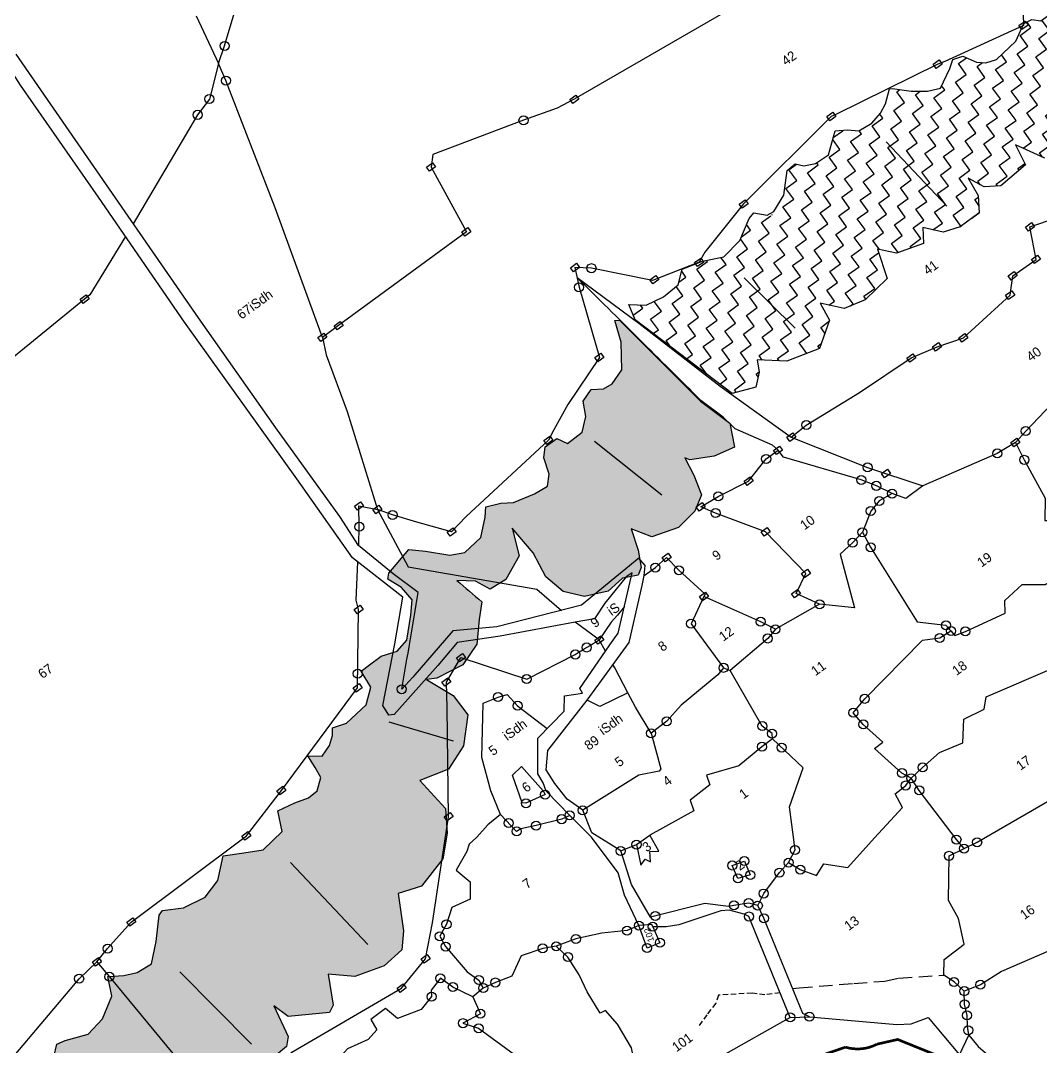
# Model space of a CAD drawing. Header units: metres. Extents: x 346546 to 351487, y 1758892 to 1763629.
# Drawn here: x 349231 to 350198, y 1760826 to 1761798 of the extents above; entities that cross this region are included whole.
import ezdxf

# ---------------------------------------------------------------- set-up
doc = ezdxf.new("R2010")
doc.units = ezdxf.units.M
doc.header["$MEASUREMENT"] = 0
doc.linetypes.add('DASHDOT', pattern=[1, 0.5, -0.25, 0, -0.25])
doc.linetypes.add('DASHED', pattern=[0.75, 0.5, -0.25])
for name, color, linetype in [('LINE_FOOTPATH', 1, 'DASHED'), ('OFF', 1, 'Continuous'), ('POLY_HATCH', 12, 'Continuous'), ('POLY_PARCEL', 6, 'Continuous'), ('POLY_ROAD', 30, 'Continuous'), ('POLY_WATER', 4, 'Continuous'), ('SYM_ARROW', 1, 'Continuous'), ('SYM_STONE', 1, 'Continuous'), ('TEXT_MAPIN', 7, 'Continuous'), ('TEXT_PARCEL', 7, 'Continuous'), ('V_BOUND_STREAM_LINE', 7, 'DASHDOT')]:
    doc.layers.add(name, color=color, linetype=linetype)
doc.styles.get("Standard").update_dxf_attribs({"font": 'simplex.shx'})
doc.styles.add('TEXT_MAP', font='')
doc.styles.get('TEXT_MAP').set_extended_font_data('Kruti Dev 050')
doc.dimstyles.get("Standard").update_dxf_attribs({"dimtxt": 0.18, "dimasz": 0.18, "dimexe": 0.18, "dimexo": 0.0625, "dimgap": 0.09, "dimtad": 0, "dimtih": 1, "dimtoh": 1, "dimdec": 4, "dimzin": 0, "dimdsep": 46, "dimtxsty": 'Standard', "dimcen": 0.09, "dimadec": 0, "dimazin": 0, "dimtfac": 1, "dimtdec": 4, "dimtofl": 0, "dimtmove": 0, "dimatfit": 3, "dimfxl": 0, "dimtolj": 1, "dimtzin": 0, "dimarcsym": 0})
pattern_1 = [(0, (-1170191.4383, 2306604.5573), (2.5, 2.5), [2.5, -2.5]), (90, (-1170188.9383, 2306604.5573), (-2.5, 2.5), [2.5, -2.5])]

# ---------------------------------------------------------------- blocks, each defined once
blk = doc.blocks.new('STONE')
blk.add_circle((0, 0), 0.851)
blk = doc.blocks.new('STONESQUARE')
blk.add_lwpolyline([(-0.7, 0.48), (0.7, 0.48), (0.7, -0.48), (-0.7, -0.48)], close=True)
blk = doc.blocks.new('EWF')
at = {"layer": 'POLY_HATCH'}
h = blk.add_hatch(dxfattribs=at)
h.set_pattern_fill('ZIGZAG', color=256, scale=20, style=0)
h.set_pattern_definition(pattern_1)
h.paths.add_polyline_path([(-1169478.41, 2306938.15), (-1169479.64, 2306939.34), (-1169481.29, 2306939.64), (-1169484.44, 2306937.84), (-1169489.39, 2306937.16), (-1169491.42, 2306937.84), (-1169492.77, 2306938.96), (-1169494.19, 2306941.36), (-1169496.07, 2306941.96), (-1169497.49, 2306940.91), (-1169501.09, 2306938.96), (-1169503.42, 2306939.94), (-1169505.89, 2306941.73), (-1169508.44, 2306944.21), (-1169508.92, 2306944.49), (-1169511.17, 2306942.62), (-1169512.97, 2306941.72), (-1169515.37, 2306941.2), (-1169518.22, 2306941.42), (-1169519.87, 2306942.84), (-1169521.82, 2306944.04), (-1169525.5, 2306941.12), (-1169528.42, 2306941.27), (-1169530.45, 2306942.17), (-1169531.57, 2306943.44), (-1169533.52, 2306943.29), (-1169536.75, 2306939.92), (-1169540.89, 2306938.14), (-1169543.23, 2306940.5), (-1169544.58, 2306940.2), (-1169548.41, 2306937.88), (-1169552.61, 2306937.13), (-1169556.36, 2306938.78), (-1169560.33, 2306939.83), (-1169562.65, 2306937.88), (-1169566.25, 2306937.66), (-1169569.78, 2306938.33), (-1169572.33, 2306940.35), (-1169573.08, 2306937.28), (-1169566.4, 2306915.41), (-1169562.13, 2306913.76), (-1169559.95, 2306915.71), (-1169558.9, 2306917.8), (-1169554.53, 2306914.28), (-1169548.15, 2306912.63), (-1169543.5, 2306915.85), (-1169543.05, 2306919.45), (-1169539.98, 2306916), (-1169535.86, 2306915.03), (-1169530.16, 2306915.85), (-1169528.4, 2306921.38), (-1169525.93, 2306918.68), (-1169520.75, 2306917.18), (-1169519.1, 2306919.66), (-1169516.55, 2306916.73), (-1169513.33, 2306915.69), (-1169508.91, 2306915.69), (-1169507.15, 2306918.46), (-1169506.78, 2306922.2), (-1169505.28, 2306919.13), (-1169502.65, 2306917.41), (-1169496.58, 2306917.93), (-1169495.9, 2306922.05), (-1169492.9, 2306916.81), (-1169487.2, 2306914.41), (-1169481.92, 2306915.4), (-1169480.95, 2306920.95), (-1169479.82, 2306917.65), (-1169477.2, 2306915.7), (-1169470.07, 2306913.38), (-1169463.92, 2306915.85), (-1169463.32, 2306918.17), (-1169463.47, 2306922.37), (-1169462.69, 2306928.45), (-1169460.82, 2306926.95), (-1169455.05, 2306926.2), (-1169453.7, 2306928.52), (-1169453.77, 2306933.54), (-1169452.27, 2306931.29), (-1169450.4, 2306930.55), (-1169448.67, 2306932.72), (-1169447.77, 2306930.85), (-1169446.12, 2306928.37), (-1169444.1, 2306928), (-1169441.85, 2306930.62), (-1169441.62, 2306929.05), (-1169438.7, 2306926.05), (-1169435.38, 2306926.69), (-1169436.65, 2306924.67), (-1169436.58, 2306920.77), (-1169435.75, 2306920.1), (-1169433.2, 2306918.23), (-1169434.55, 2306917.4), (-1169435.9, 2306913.66), (-1169436.65, 2306907.78), (-1169434.93, 2306904.64), (-1169431.4, 2306900.59), (-1169428.78, 2306900.74), (-1169423.64, 2306902.68), (-1169424.05, 2306896.7), (-1169421.65, 2306893.32), (-1169416.76, 2306891.42), (-1169410.69, 2306895.69), (-1169409.64, 2306889.77), (-1169407.84, 2306887.6), (-1169406.19, 2306884.98), (-1169401.29, 2306884.95), (-1169395.44, 2306887.64), (-1169393.79, 2306887.42), (-1169391.16, 2306883.45), (-1169388.16, 2306880.75), (-1169380.51, 2306878.96), (-1169379.24, 2306879.18), (-1169375.49, 2306880.83), (-1169372.48, 2306883.49), (-1169369.85, 2306886.79), (-1169367.83, 2306891.88), (-1169368.73, 2306898.18), (-1169367, 2306897.65), (-1169366.25, 2306900.53), (-1169373.07, 2306919.26), (-1169376.3, 2306917.8), (-1169380.35, 2306916.67), (-1169383.38, 2306916.88), (-1169384.73, 2306915), (-1169386.16, 2306910.66), (-1169388.78, 2306909.68), (-1169390.43, 2306910.51), (-1169391.56, 2306911.78), (-1169393.43, 2306912.08), (-1169398.08, 2306909.76), (-1169402.28, 2306910.58), (-1169403.86, 2306913.05), (-1169405.3, 2306913.75), (-1169408.53, 2306912.55), (-1169411.45, 2306913.75), (-1169413.25, 2306916.44), (-1169413.93, 2306918.99), (-1169416.4, 2306918.39), (-1169419.18, 2306919.21), (-1169420.83, 2306920.64, -0.007657), (-1169421.82, 2306927.64), (-1169424.89, 2306928.02), (-1169425.42, 2306928.02), (-1169427.07, 2306929.67), (-1169428.12, 2306935.81), (-1169432.39, 2306936.5), (-1169433.36, 2306937.91), (-1169434.94, 2306938.43), (-1169435.54, 2306940.3), (-1169437.07, 2306941.46), (-1169439.54, 2306941.01), (-1169442.76, 2306941.16), (-1169444.41, 2306942.13), (-1169445.61, 2306943.41), (-1169446.81, 2306945.5), (-1169448.84, 2306945.8), (-1169450.19, 2306944.53), (-1169452.06, 2306944.45), (-1169453.86, 2306944.98), (-1169456.11, 2306945.73), (-1169456.97, 2306945.86), (-1169459.21, 2306943.09), (-1169461.76, 2306941.22), (-1169464.54, 2306941.3), (-1169466.56, 2306942.49), (-1169468.74, 2306944.14), (-1169470.54, 2306944.07), (-1169473.09, 2306939.95), (-1169475.94, 2306938.15)])
h = blk.add_hatch(dxfattribs=at)
h.set_pattern_fill('ZIGZAG', color=256, scale=20, style=0)
h.set_pattern_definition(pattern_1)
h.paths.add_polyline_path([(-1169655.75, 2306883.79), (-1169656.54, 2306890.9), (-1169650.91, 2306889.45), (-1169646.09, 2306891.35), (-1169642.01, 2306895.62), (-1169642.1, 2306900.16), (-1169644.46, 2306905.51), (-1169642.73, 2306904.6), (-1169637.28, 2306903.79), (-1169632.89, 2306905.35), (-1169629.8, 2306908.89), (-1169627.44, 2306911.25), (-1169628.25, 2306914.52), (-1169628.89, 2306917.24), (-1169626.16, 2306915.07), (-1169624.8, 2306912.25), (-1169621.35, 2306911.98), (-1169616.71, 2306914.16), (-1169614.72, 2306919.15), (-1169614.26, 2306913.07), (-1169614.96, 2306908.05), (-1169613.96, 2306903.87), (-1169611.24, 2306900.79), (-1169607.06, 2306898.97), (-1169603.42, 2306899.34), (-1169600.7, 2306898.07), (-1169599.42, 2306898.97), (-1169597.97, 2306901.88), (-1169596.68, 2306905.89), (-1169594.4, 2306902.44), (-1169589.32, 2306900.9), (-1169585.04, 2306901.63), (-1169582.23, 2306903.35), (-1169581.23, 2306907.16), (-1169580.68, 2306910.8), (-1169580.14, 2306909.98), (-1169576.05, 2306907.89), (-1169571.96, 2306906.98), (-1169570.05, 2306911.16), (-1169572.06, 2306917.74), (-1169575.51, 2306938.98), (-1169576.24, 2306939.43), (-1169577.69, 2306935.44), (-1169580.6, 2306931.18), (-1169583.6, 2306930.09), (-1169585.51, 2306930.27), (-1169587.42, 2306931.54), (-1169589.96, 2306930.63), (-1169591.23, 2306928), (-1169593.5, 2306926), (-1169596.96, 2306925.91), (-1169598.05, 2306927.82), (-1169600.73, 2306927.89), (-1169602.18, 2306926.35), (-1169603.18, 2306923.26), (-1169604.73, 2306921.63), (-1169607.54, 2306921.9), (-1169611.72, 2306922.9), (-1169613.72, 2306924.17), (-1169616.36, 2306925.26), (-1169617.63, 2306923.81), (-1169620.54, 2306921.17), (-1169624.62, 2306920.63), (-1169627.17, 2306921.9), (-1169630.44, 2306925.17), (-1169632.8, 2306927.25), (-1169638.46, 2306925.87), (-1169639.28, 2306925.05), (-1169638.1, 2306922.24), (-1169637.83, 2306919.25), (-1169639.74, 2306917.07), (-1169643.1, 2306913.71), (-1169645.76, 2306913.05), (-1169648.76, 2306914.05), (-1169651.48, 2306914.05), (-1169653.48, 2306913.96), (-1169653.75, 2306910.51), (-1169656.39, 2306908.33), (-1169661.39, 2306907.7), (-1169664.02, 2306908.51), (-1169664.93, 2306907.33), (-1169666.48, 2306906.15), (-1169668.75, 2306905.34), (-1169670.87, 2306906.95), (-1169671.05, 2306904.41), (-1169671.32, 2306902.23), (-1169673.32, 2306900.6), (-1169675.41, 2306900.51), (-1169678.05, 2306901.23), (-1169681.5, 2306901.87), (-1169683.14, 2306898.24), (-1169688.04, 2306897.6), (-1169691.31, 2306899.24), (-1169694.77, 2306901.05), (-1169698.31, 2306897.88), (-1169702.08, 2306896.78), (-1169706.53, 2306897.5), (-1169710.07, 2306899.41), (-1169711.07, 2306899.05), (-1169714.44, 2306895.41), (-1169717.62, 2306892.51), (-1169720.7, 2306892.78), (-1169723.07, 2306893.78), (-1169725.64, 2306895.4), (-1169727.19, 2306891.95), (-1169731.1, 2306889.5), (-1169735, 2306888.78), (-1169739.18, 2306890.32), (-1169740.82, 2306890.68), (-1169744.54, 2306887.51), (-1169748.72, 2306886.69), (-1169752.99, 2306887.51), (-1169755.76, 2306888.39), (-1169757.21, 2306886.57), (-1169760.3, 2306883.76), (-1169764.48, 2306882.22), (-1169767.03, 2306882.67), (-1169771.39, 2306884.94), (-1169773.84, 2306886.03), (-1169776.11, 2306883.67), (-1169778.29, 2306880.58), (-1169781.2, 2306879.95), (-1169782.56, 2306880.22), (-1169784.11, 2306880.95), (-1169788.59, 2306881.01), (-1169789.04, 2306878.56), (-1169790.86, 2306875.29), (-1169795.04, 2306873.48), (-1169799.49, 2306873.38), (-1169802.13, 2306873.11), (-1169803.04, 2306870.48), (-1169800.77, 2306865.73), (-1169802.32, 2306862.64), (-1169805.77, 2306860.1), (-1169809.49, 2306858.47), (-1169808.77, 2306856.01), (-1169809.58, 2306852.11), (-1169811.69, 2306849.91), (-1169816.33, 2306849), (-1169819.42, 2306848.09), (-1169820.14, 2306846.46), (-1169820.69, 2306842.46), (-1169823.23, 2306841.19), (-1169826.6, 2306841.28), (-1169829.78, 2306842.65), (-1169831.53, 2306842.8), (-1169832.99, 2306839.17), (-1169835.62, 2306837.08), (-1169840.07, 2306837.63), (-1169843.98, 2306839.81), (-1169847.61, 2306840.17), (-1169848.61, 2306837.17), (-1169848.8, 2306832.18), (-1169850.98, 2306829.64), (-1169856.82, 2306828.53), (-1169861.36, 2306828.71), (-1169862.72, 2306827.98), (-1169863, 2306823.81), (-1169865.18, 2306821.18), (-1169868.27, 2306820.81), (-1169871.63, 2306822.72), (-1169873.9, 2306824.35), (-1169875.66, 2306824.52), (-1169877.75, 2306822.07), (-1169881.39, 2306820.52), (-1169885.84, 2306819.71), (-1169888.84, 2306821.16), (-1169891.2, 2306823.7), (-1169892.47, 2306823.52), (-1169895.47, 2306819.71), (-1169900.47, 2306816.71), (-1169905.29, 2306817.62), (-1169909.32, 2306818.41), (-1169910.5, 2306815.78), (-1169915.22, 2306810.79), (-1169918.95, 2306809.79), (-1169920.95, 2306809.97), (-1169923.16, 2306811.41), (-1169923.44, 2306810.23), (-1169923.98, 2306807.23), (-1169925.43, 2306805.05), (-1169927.43, 2306801.64), (-1169929.7, 2306801.24), (-1169932.34, 2306801.42), (-1169935.79, 2306802.51), (-1169938.43, 2306803.6), (-1169939.7, 2306803.15), (-1169941.43, 2306799.24), (-1169944.09, 2306796.98), (-1169946.82, 2306796.98), (-1169949.36, 2306798.34), (-1169950.91, 2306800.52), (-1169952.36, 2306801.7), (-1169954.81, 2306800.34), (-1169957.9, 2306800.43), (-1169959.81, 2306801.52), (-1169960.45, 2306803.33), (-1169962.29, 2306808.25), (-1169963.56, 2306809.25), (-1169966.47, 2306807.98), (-1169970.47, 2306806.89), (-1169973.1, 2306807.8), (-1169975.92, 2306810.43), (-1169976.94, 2306811.9), (-1169978.85, 2306812.17), (-1169983.85, 2306809.9), (-1169987.21, 2306809.36), (-1169988.75, 2306811.18), (-1169990.39, 2306814.08), (-1169991.02, 2306817.53), (-1169992.4, 2306818.73), (-1169995.86, 2306817.82), (-1170001.03, 2306817.64), (-1170004.03, 2306820), (-1170004.94, 2306824.63), (-1170006.51, 2306826.22), (-1170009.42, 2306826.22), (-1170013.05, 2306827.4), (-1170014.05, 2306830.12), (-1170015.14, 2306835.02), (-1170016.41, 2306837.38), (-1170018.59, 2306836.65), (-1170020.77, 2306836.65), (-1170022.86, 2306838.02), (-1170024.95, 2306839.92), (-1170026.61, 2306841.94), (-1170028.52, 2306841.21), (-1170032.34, 2306839.85), (-1170034.25, 2306840.39), (-1170036.88, 2306843.66), (-1170038.88, 2306844.75), (-1170043.24, 2306843.21), (-1170046.24, 2306843.21), (-1170048.6, 2306845.84), (-1170048.71, 2306849.32), (-1170050.62, 2306849.77), (-1170052.89, 2306851.32), (-1170053.8, 2306853.95), (-1170054.71, 2306855.76), (-1170059.07, 2306855.49), (-1170059.89, 2306857.22), (-1170060.07, 2306861.33), (-1170061.44, 2306861.69), (-1170064.53, 2306863.33), (-1170065.8, 2306864.69), (-1170066.53, 2306865.87), (-1170067.34, 2306866.96), (-1170067.8, 2306868.77), (-1170068.8, 2306869.14), (-1170070.25, 2306868.14), (-1170073.16, 2306867.05), (-1170075.17, 2306867.98), (-1170076.35, 2306869.98), (-1170076.99, 2306871.43), (-1170078.81, 2306871.7), (-1170081.08, 2306871.97), (-1170081.81, 2306873.06), (-1170082.62, 2306874.97), (-1170082.99, 2306876.69), (-1170082.9, 2306878.78), (-1170082.53, 2306881.14), (-1170083.9, 2306881.5), (-1170085.26, 2306883.14), (-1170085.35, 2306885.41), (-1170083.99, 2306887.95), (-1170082.17, 2306889.54), (-1170082.53, 2306890.17), (-1170083.9, 2306891.8), (-1170084.08, 2306893.35), (-1170083.17, 2306895.07), (-1170081.9, 2306895.8), (-1170081.35, 2306896.34), (-1170081.62, 2306898.25), (-1170081.99, 2306899.7), (-1170081.17, 2306900.7), (-1170079.17, 2306901.97), (-1170078.53, 2306902.97), (-1170079.26, 2306903.88), (-1170080.17, 2306904.15), (-1170080.44, 2306906.05), (-1170079.95, 2306909.5), (-1170078.81, 2306912.78), (-1170087.43, 2306908.12), (-1170087.7, 2306906.4), (-1170088.26, 2306905.52), (-1170088.04, 2306904.36), (-1170089.03, 2306903.86), (-1170090.64, 2306903.25), (-1170091.19, 2306901.98), (-1170090.31, 2306900.48), (-1170093.04, 2306901.45), (-1170094.98, 2306900.73), (-1170096.92, 2306899.73), (-1170098.41, 2306898.24), (-1170099.41, 2306896.3), (-1170100.57, 2306894.03), (-1170098.8, 2306892.59), (-1170096.69, 2306891.32), (-1170095.2, 2306889.99), (-1170097.47, 2306889.44), (-1170098.3, 2306887.25), (-1170098.8, 2306884.54), (-1170098.8, 2306882.21), (-1170099.35, 2306880.55), (-1170098.02, 2306880.22), (-1170093.53, 2306878.04), (-1170094.3, 2306877.54), (-1170097.07, 2306874.66), (-1170098.57, 2306871.89), (-1170098.4, 2306870.4), (-1170097.41, 2306867.69), (-1170098.18, 2306866.03), (-1170095, 2306864.87), (-1170086.44, 2306862.38), (-1170084.35, 2306864.38), (-1170081.71, 2306865.65), (-1170082.07, 2306862.56), (-1170079.71, 2306861.02), (-1170076.99, 2306858.75), (-1170075.53, 2306857.21), (-1170073.81, 2306858.02), (-1170071.17, 2306860.02), (-1170069.35, 2306859.2), (-1170069.34, 2306855.09), (-1170070.34, 2306853.82), (-1170071.7, 2306849.91), (-1170070.88, 2306848.37), (-1170070.52, 2306845.28), (-1170068.7, 2306843.11), (-1170065.7, 2306842.47), (-1170062.25, 2306844.29), (-1170060.25, 2306843.65), (-1170065.87, 2306835.36), (-1170067.14, 2306832), (-1170067.14, 2306828.55), (-1170064.6, 2306823.38), (-1170062.6, 2306819.38), (-1170057.96, 2306818.38), (-1170049.42, 2306818.66), (-1170044.97, 2306821.92), (-1170042.57, 2306827.25), (-1170039.67, 2306824.44), (-1170037.21, 2306824.07), (-1170037.94, 2306820.08), (-1170036.94, 2306817.45), (-1170034.94, 2306813.18), (-1170029.76, 2306812.09), (-1170027.13, 2306813.73), (-1170026.31, 2306808.19), (-1170020.29, 2306803.9), (-1170014.84, 2306803.9), (-1170012.02, 2306807.44), (-1170010.57, 2306804.17), (-1170008.1, 2306802.69), (-1170004.01, 2306801.51), (-1170004.28, 2306798.33), (-1170002.47, 2306792.89), (-1169996.92, 2306786.62), (-1169991.72, 2306784.43), (-1169987.54, 2306784.61), (-1169984.81, 2306787.61), (-1169982.72, 2306790.15), (-1169981.9, 2306793.51), (-1169980.72, 2306792.33), (-1169978, 2306789.42), (-1169975.18, 2306788.24), (-1169976.27, 2306785.43), (-1169974.91, 2306779.98), (-1169973.15, 2306778.51), (-1169969.25, 2306776.06), (-1169963.34, 2306775.52), (-1169956.25, 2306779.78), (-1169955.04, 2306778.85), (-1169954.59, 2306773.86), (-1169953.31, 2306771.78), (-1169950.95, 2306769.32), (-1169946.95, 2306767.06), (-1169938.78, 2306765.78), (-1169934.78, 2306767.69), (-1169934.32, 2306770.32), (-1169931.85, 2306773.53), (-1169929.76, 2306777.88), (-1169930.85, 2306781.42), (-1169930.03, 2306784.51), (-1169926.49, 2306781.24), (-1169923.49, 2306778.7), (-1169918.58, 2306778.43), (-1169913.67, 2306779.61), (-1169912.13, 2306781.79), (-1169913.1, 2306789.62), (-1169911.38, 2306788.53), (-1169904.65, 2306787.62), (-1169899.02, 2306788.71), (-1169895.84, 2306791.98), (-1169896.47, 2306797.06), (-1169897.93, 2306799.96), (-1169894.75, 2306799.87), (-1169891.39, 2306801.33), (-1169889.26, 2306800.62), (-1169889.08, 2306798.07), (-1169886.54, 2306794.35), (-1169880.72, 2306793.9), (-1169874.91, 2306794.63), (-1169871.27, 2306796.26), (-1169869.73, 2306801.52), (-1169870.43, 2306808.37), (-1169867.71, 2306807.28), (-1169864.43, 2306805.19), (-1169861.35, 2306804.83), (-1169856.26, 2306807.28), (-1169853.71, 2306809.27), (-1169853.33, 2306818.01), (-1169852.6, 2306815.92), (-1169849.15, 2306814.47), (-1169844.33, 2306815.11), (-1169839.88, 2306815.2), (-1169839.24, 2306817.1), (-1169838.97, 2306820.55), (-1169838.79, 2306824.27), (-1169837.24, 2306822.19), (-1169835.52, 2306821.01), (-1169831.34, 2306818.47), (-1169828.43, 2306818.47), (-1169826.07, 2306821.28), (-1169824.59, 2306824.94), (-1169824.95, 2306829.3), (-1169823.68, 2306828.21), (-1169818.05, 2306825.39), (-1169812.14, 2306824.67), (-1169812.14, 2306826.57), (-1169809.05, 2306828.93), (-1169807.78, 2306831.84), (-1169809.23, 2306837.28), (-1169807.49, 2306836.95), (-1169803.22, 2306836.41), (-1169798.58, 2306837.77), (-1169793.86, 2306840.68), (-1169791.95, 2306844.4), (-1169792.57, 2306847.87), (-1169786.03, 2306846.42), (-1169782.03, 2306849.41), (-1169778.85, 2306852.95), (-1169781.55, 2306858.15), (-1169778.37, 2306858.25), (-1169775.37, 2306858.79), (-1169775.92, 2306861.15), (-1169777.01, 2306864.87), (-1169775.28, 2306863.51), (-1169769.92, 2306861.24), (-1169769.46, 2306863.24), (-1169769.1, 2306866.87), (-1169768.25, 2306865.13), (-1169767.89, 2306861.41), (-1169764.16, 2306858.6), (-1169760.26, 2306856.69), (-1169754.26, 2306855.69), (-1169751.35, 2306857.14), (-1169750.17, 2306860.41), (-1169749.26, 2306863.13), (-1169744.9, 2306858.69), (-1169738.99, 2306857.51), (-1169735.63, 2306860.23), (-1169733.32, 2306865.22), (-1169730.69, 2306862.41), (-1169726.96, 2306859.96), (-1169722.87, 2306859.32), (-1169720.15, 2306859.32), (-1169719.24, 2306861.32), (-1169719.24, 2306864.5), (-1169718.33, 2306867.31), (-1169716.15, 2306865.68), (-1169710.6, 2306864.77), (-1169706.13, 2306865.03), (-1169704.76, 2306866.39), (-1169703.58, 2306872.66), (-1169702.58, 2306869.48), (-1169699.68, 2306867.76), (-1169695.86, 2306865.49), (-1169694.5, 2306866.21), (-1169691.83, 2306871.5), (-1169688.02, 2306868.23), (-1169682.38, 2306866.59), (-1169677.93, 2306867.05), (-1169675.57, 2306869.77), (-1169672.28, 2306876.07), (-1169667.92, 2306874.62), (-1169661.65, 2306876.44), (-1169658.2, 2306879.89)])
at = {"layer": 'LINE_FOOTPATH', "ltscale": 2}
blk.add_lwpolyline([(-1169625.05, 2306818.92), (-1169627.59, 2306820.27), (-1169629.36, 2306821.95), (-1169634.72, 2306825.32), (-1169636.02, 2306824.4), (-1169638.63, 2306823.63), (-1169641.15, 2306822.79)], dxfattribs=at)
at = {"layer": 'LINE_FOOTPATH', "ltscale": 5}
blk.add_lwpolyline([(-1169622.7, 2306818.19), (-1169621.59, 2306817.55), (-1169612.78, 2306812.2), (-1169607.8, 2306809.14), (-1169605.35, 2306808.07), (-1169598.17, 2306803.57)], dxfattribs=at)
at = {"layer": 'OFF'}
blk.add_lwpolyline([(-1169626.23, 2306814.06), (-1169623.22, 2306812.03)], dxfattribs=at)
at = {"layer": 'POLY_HATCH'}
blk.add_lwpolyline([(-1169492.9, 2306916.81), (-1169495.9, 2306922.05), (-1169496.58, 2306917.93), (-1169502.65, 2306917.41), (-1169505.28, 2306919.13), (-1169506.78, 2306922.2), (-1169507.15, 2306918.46), (-1169508.91, 2306915.69), (-1169513.33, 2306915.69), (-1169516.55, 2306916.73), (-1169519.1, 2306919.66), (-1169520.75, 2306917.18), (-1169525.93, 2306918.68), (-1169528.4, 2306921.38), (-1169530.16, 2306915.85), (-1169535.86, 2306915.03), (-1169539.98, 2306916), (-1169543.05, 2306919.45), (-1169543.5, 2306915.85), (-1169548.15, 2306912.63), (-1169554.53, 2306914.28), (-1169558.9, 2306917.8), (-1169559.95, 2306915.71), (-1169562.13, 2306913.76), (-1169566.4, 2306915.41), (-1169573.08, 2306937.28), (-1169572.33, 2306940.35), (-1169569.78, 2306938.33), (-1169566.25, 2306937.66), (-1169562.65, 2306937.88), (-1169560.33, 2306939.83), (-1169556.36, 2306938.78), (-1169552.61, 2306937.13), (-1169548.41, 2306937.88), (-1169544.58, 2306940.2), (-1169543.23, 2306940.5), (-1169541.47, 2306938.72), (-1169540.05, 2306938.5), (-1169536.75, 2306939.92), (-1169533.52, 2306943.29), (-1169531.57, 2306943.44), (-1169530.45, 2306942.17), (-1169528.42, 2306941.27), (-1169525.5, 2306941.12), (-1169521.82, 2306944.04), (-1169519.87, 2306942.84), (-1169518.22, 2306941.42), (-1169515.37, 2306941.2), (-1169512.97, 2306941.72), (-1169511.17, 2306942.62), (-1169508.92, 2306944.49), (-1169508.44, 2306944.21), (-1169505.89, 2306941.73), (-1169503.42, 2306939.94), (-1169501.09, 2306938.96), (-1169497.49, 2306940.91), (-1169496.07, 2306941.96), (-1169494.19, 2306941.36), (-1169492.77, 2306938.96), (-1169491.42, 2306937.84), (-1169489.39, 2306937.16), (-1169484.44, 2306937.84), (-1169481.29, 2306939.64), (-1169479.64, 2306939.34), (-1169478.41, 2306938.15), (-1169475.94, 2306938.15)], dxfattribs=at)
blk.add_lwpolyline([(-1169744.54, 2306887.51), (-1169740.82, 2306890.68), (-1169739.18, 2306890.32), (-1169735, 2306888.78), (-1169731.1, 2306889.5), (-1169727.19, 2306891.95), (-1169725.64, 2306895.4), (-1169723.07, 2306893.78), (-1169720.7, 2306892.78), (-1169717.62, 2306892.51), (-1169714.44, 2306895.41), (-1169711.07, 2306899.05), (-1169710.07, 2306899.41), (-1169706.53, 2306897.5), (-1169702.08, 2306896.78), (-1169698.31, 2306897.88), (-1169694.77, 2306901.05), (-1169691.31, 2306899.24), (-1169688.04, 2306897.6), (-1169683.14, 2306898.24), (-1169681.5, 2306901.87), (-1169678.05, 2306901.23), (-1169675.41, 2306900.51), (-1169673.32, 2306900.6), (-1169671.32, 2306902.23), (-1169671.05, 2306904.41), (-1169670.87, 2306906.95), (-1169668.75, 2306905.34), (-1169666.48, 2306906.15), (-1169664.93, 2306907.33), (-1169664.02, 2306908.51), (-1169661.39, 2306907.7), (-1169656.39, 2306908.33), (-1169653.75, 2306910.51), (-1169653.48, 2306913.96), (-1169651.48, 2306914.05), (-1169648.76, 2306914.05), (-1169645.76, 2306913.05), (-1169643.1, 2306913.71), (-1169639.74, 2306917.07), (-1169637.83, 2306919.25), (-1169638.1, 2306922.24), (-1169639.28, 2306925.05), (-1169638.46, 2306925.87), (-1169632.8, 2306927.25), (-1169630.44, 2306925.17), (-1169627.17, 2306921.9), (-1169624.62, 2306920.63), (-1169620.54, 2306921.17), (-1169617.63, 2306923.81), (-1169616.36, 2306925.26), (-1169613.72, 2306924.17), (-1169611.72, 2306922.9), (-1169607.54, 2306921.9), (-1169604.73, 2306921.63), (-1169603.18, 2306923.26), (-1169602.18, 2306926.35), (-1169600.73, 2306927.89), (-1169598.05, 2306927.82), (-1169596.96, 2306925.91), (-1169593.5, 2306926), (-1169591.23, 2306928), (-1169589.96, 2306930.63), (-1169587.42, 2306931.54), (-1169585.51, 2306930.27), (-1169583.6, 2306930.09), (-1169580.6, 2306931.18), (-1169577.69, 2306935.44), (-1169576.24, 2306939.43), (-1169575.51, 2306938.98), (-1169572.06, 2306917.74), (-1169570.05, 2306911.16), (-1169571.96, 2306906.98), (-1169576.05, 2306907.89), (-1169580.14, 2306909.98), (-1169580.68, 2306910.8), (-1169581.23, 2306907.16), (-1169582.23, 2306903.35), (-1169585.04, 2306901.63), (-1169589.32, 2306900.9), (-1169594.4, 2306902.44), (-1169596.68, 2306905.89), (-1169597.97, 2306901.88), (-1169599.42, 2306898.97), (-1169600.7, 2306898.07), (-1169603.42, 2306899.34), (-1169607.06, 2306898.97), (-1169611.24, 2306900.79), (-1169613.96, 2306903.87), (-1169614.96, 2306908.05), (-1169614.26, 2306913.07), (-1169614.72, 2306919.15), (-1169616.71, 2306914.16), (-1169621.35, 2306911.98), (-1169624.8, 2306912.25), (-1169626.16, 2306915.07), (-1169628.89, 2306917.24, 0.007882), (-1169627.44, 2306911.25), (-1169629.8, 2306908.89), (-1169632.89, 2306905.35), (-1169637.28, 2306903.79), (-1169642.73, 2306904.6), (-1169644.46, 2306905.51), (-1169642.1, 2306900.16), (-1169642.01, 2306895.62), (-1169646.09, 2306891.35), (-1169650.91, 2306889.45), (-1169656.54, 2306890.9), (-1169655.75, 2306883.79), (-1169658.2, 2306879.89), (-1169661.65, 2306876.44), (-1169667.92, 2306874.62), (-1169672.28, 2306876.07), (-1169675.57, 2306869.77), (-1169677.93, 2306867.05), (-1169682.38, 2306866.59), (-1169688.02, 2306868.23), (-1169691.83, 2306871.5), (-1169694.5, 2306866.21), (-1169695.86, 2306865.49), (-1169702.58, 2306869.48), (-1169703.58, 2306872.66), (-1169704.76, 2306866.39), (-1169706.13, 2306865.03), (-1169710.6, 2306864.77)], format="xyb", dxfattribs=at)
at = {"layer": 'POLY_PARCEL'}
for points in [[(-1169608.32, 2307022.2), (-1169605.44, 2307024.19), (-1169593.81, 2307033.14), (-1169581.61, 2307038.75), (-1169580.4, 2307039.44), (-1169559.79, 2307044.17), (-1169552.33, 2307052.5), (-1169541.39, 2307053.17), (-1169525.19, 2307078.09), (-1169523.48, 2307081.02), (-1169525.84, 2307082.94), (-1169540.25, 2307094.01), (-1169541.36, 2307102.02), (-1169556.53, 2307107.64), (-1169565.4, 2307110.74), (-1169566.58, 2307111.03), (-1169567.71, 2307111.42)], [(-1169606.46, 2307031.92), (-1169608.32, 2307022.2)], [(-1169608.32, 2307022.2), (-1169613.61, 2307017.78), (-1169617.14, 2307016.67), (-1169638.94, 2307007.15)], [(-1169622.63, 2306969.06), (-1169615.59, 2306993.98), (-1169609.06, 2307018.76), (-1169608.32, 2307022.2)], [(-1169641.48, 2307006.08), (-1169653.38, 2307001.11), (-1169679.81, 2306999.65), (-1169682.69, 2306999.77), (-1169706.66, 2307004.01), (-1169709.74, 2307004.41)], [(-1169495.58, 2306972.03), (-1169499.33, 2306972.41), (-1169507.71, 2306972.48), (-1169558.08, 2306977.57), (-1169561.66, 2306978.12), (-1169568.11, 2306979.97), (-1169585.68, 2306984.76), (-1169587.33, 2306983.01), (-1169589.08, 2306969.27), (-1169618.86, 2306969.06), (-1169622.63, 2306969.06)], [(-1169622.63, 2306969.06), (-1169623.97, 2306965.96), (-1169627.03, 2306955.07), (-1169633.19, 2306936.81)], [(-1169458.09, 2306946.79), (-1169476.62, 2306946.63), (-1169481.54, 2306939.38), (-1169497.52, 2306942.52), (-1169498.87, 2306942.9), (-1169519.9, 2306946.46), (-1169520.84, 2306946.67), (-1169543.81, 2306943), (-1169554.99, 2306939.92), (-1169557, 2306939.01), (-1169566.11, 2306941.41), (-1169574.04, 2306949.97), (-1169576.49, 2306951.88), (-1169578.03, 2306948.43), (-1169582.66, 2306935.5), (-1169592.63, 2306931.81), (-1169597.56, 2306929.52), (-1169599.53, 2306928.51), (-1169620.47, 2306925.95), (-1169624.36, 2306925.21), (-1169628.62, 2306930.53), (-1169631.49, 2306934.3), (-1169633.19, 2306936.81)], [(-1169640.02, 2306933.32), (-1169639.82, 2306933.57), (-1169637.85, 2306936.16), (-1169635.61, 2306939.37), (-1169633.19, 2306936.81)], [(-1169633.19, 2306936.81), (-1169634.81, 2306924.72), (-1169617.68, 2306907.11), (-1169616.28, 2306901.2)], [(-1169725.68, 2306898.83), (-1169722.59, 2306899.66), (-1169716.06, 2306901.09), (-1169689.06, 2306901.54), (-1169678.75, 2306904.59), (-1169655.83, 2306911.83), (-1169647.06, 2306923.65), (-1169646.43, 2306925.35), (-1169641.95, 2306931)], [(-1169562.21, 2306902.25), (-1169558.6, 2306902.45), (-1169546.9, 2306901.51), (-1169535.23, 2306901.1), (-1169530.08, 2306899.96), (-1169525.06, 2306898.43), (-1169513.26, 2306899.77), (-1169510.72, 2306902.44), (-1169505.37, 2306902.37), (-1169502.74, 2306907.99), (-1169487.59, 2306903.3), (-1169486.52, 2306910.25), (-1169480.5, 2306910.85), (-1169463.11, 2306913.39), (-1169460.37, 2306913.08)], [(-1169576.31, 2306873.7), (-1169578.69, 2306877.91), (-1169574.99, 2306879.89), (-1169576.54, 2306890.68), (-1169582.1, 2306899.04), (-1169583.67, 2306901.63), (-1169579.86, 2306901.28), (-1169573.55, 2306900.27), (-1169568.43, 2306901.71), (-1169565.66, 2306901.71)], [(-1169768.66, 2306890.7), (-1169764.24, 2306891.3), (-1169749.64, 2306893.39), (-1169730.24, 2306898.21), (-1169725.68, 2306898.83)], [(-1169725.68, 2306898.83), (-1169725.41, 2306895.17), (-1169723.35, 2306863.44), (-1169722.72, 2306859.21)], [(-1169613.76, 2306892.51), (-1169615.5, 2306897.89)], [(-1169599.83, 2306897.36), (-1169597.25, 2306897.36), (-1169594.44, 2306897.65), (-1169593.97, 2306894.37), (-1169592.61, 2306887.85), (-1169593.05, 2306887.61)], [(-1169648.01, 2306876.83), (-1169646.89, 2306881.47), (-1169644.56, 2306887.55), (-1169638.42, 2306895.68), (-1169635.46, 2306894.97), (-1169633.81, 2306894.37), (-1169633.44, 2306891.49), (-1169631.43, 2306884.76)], [(-1169606.26, 2306894.85), (-1169608.26, 2306894.25), (-1169610, 2306893.96), (-1169613.76, 2306892.51)], [(-1169614.04, 2306890.14), (-1169613.76, 2306892.51)], [(-1169615.23, 2306881.32), (-1169614.48, 2306886.55), (-1169614.39, 2306887.26)], [(-1169593.05, 2306887.61), (-1169598, 2306884.89), (-1169597.91, 2306874.6)], [(-1169585.77, 2306874.75), (-1169587.18, 2306877.52), (-1169593.05, 2306887.61)], [(-1169615.23, 2306881.32), (-1169621.03, 2306882.32), (-1169622.24, 2306884.72)], [(-1169553.07, 2306882.56), (-1169555.84, 2306882.87), (-1169558.23, 2306882.26), (-1169561.85, 2306879.96)], [(-1169491.1, 2306869.27), (-1169491.28, 2306872.34), (-1169491.28, 2306878.98), (-1169495.28, 2306881.39), (-1169497.59, 2306881.87), (-1169497.59, 2306882.37), (-1169505.64, 2306882.12), (-1169512.17, 2306879.93), (-1169525.83, 2306877.38), (-1169528.68, 2306876.77)], [(-1169616.14, 2306872.61), (-1169615.66, 2306878.32), (-1169615.23, 2306881.32)], [(-1169528.68, 2306876.77), (-1169532.64, 2306877.1), (-1169547.53, 2306880.34), (-1169551.54, 2306880.32)], [(-1169561.85, 2306879.96), (-1169564.46, 2306879.44), (-1169567.64, 2306879.03), (-1169571.35, 2306869.34), (-1169576.31, 2306873.7)], [(-1169561.85, 2306879.96), (-1169562.25, 2306876.77), (-1169563.39, 2306860.28), (-1169559.36, 2306856.59), (-1169559.22, 2306855.18)], [(-1169648.01, 2306876.83), (-1169651.07, 2306876.66), (-1169654.11, 2306876), (-1169656.04, 2306875.79), (-1169657.22, 2306874.93), (-1169660.87, 2306873.21), (-1169660.04, 2306869.93), (-1169661.94, 2306867.29), (-1169665.67, 2306868.03), (-1169668.32, 2306866.05), (-1169670.65, 2306864.98), (-1169670.9, 2306862.76), (-1169670.41, 2306856.55), (-1169669.53, 2306854), (-1169669.73, 2306852.29)], [(-1169637.57, 2306869.08), (-1169639.21, 2306869.38), (-1169643.81, 2306871.21), (-1169646.51, 2306872.4), (-1169647.41, 2306872.48), (-1169648.01, 2306876.83)], [(-1169528.68, 2306876.77), (-1169529.23, 2306873.15), (-1169530.26, 2306865.02), (-1169532.75, 2306861.65), (-1169530.08, 2306859.69), (-1169530.81, 2306851.58)], [(-1169597.91, 2306874.6), (-1169599.55, 2306874.13), (-1169608.49, 2306873.6), (-1169612.45, 2306872.72), (-1169616.14, 2306872.61)], [(-1169597.91, 2306874.6), (-1169597.17, 2306873.48)], [(-1169585.77, 2306874.75), (-1169587.95, 2306874.2), (-1169597.17, 2306873.48)], [(-1169576.31, 2306873.7), (-1169585.77, 2306874.75)], [(-1169616.14, 2306872.61), (-1169618.59, 2306866.1), (-1169619.1, 2306865.94), (-1169622.64, 2306867.58), (-1169635.03, 2306868.42)], [(-1169598.29, 2306858.39), (-1169597.75, 2306859.24), (-1169598.42, 2306861.46), (-1169597.17, 2306873.48)], [(-1169672.3, 2306852.13), (-1169674.26, 2306855.8), (-1169675.19, 2306858.5), (-1169677.93, 2306857.7), (-1169678.55, 2306856.7), (-1169681.56, 2306855.91), (-1169686.17, 2306857.12), (-1169686.86, 2306859.95), (-1169690.34, 2306859.9), (-1169690.55, 2306857.65), (-1169692.91, 2306857.13), (-1169697.1, 2306858.03), (-1169700.42, 2306857.3), (-1169700.28, 2306855.78), (-1169700.92, 2306855.71), (-1169702.27, 2306856.5), (-1169702.82, 2306856.26), (-1169703.45, 2306854.57), (-1169706.32, 2306854.29), (-1169707.98, 2306854.53), (-1169711.63, 2306852.13), (-1169712.11, 2306848.75)], [(-1169598.29, 2306858.39), (-1169600.74, 2306858.37), (-1169606.39, 2306858), (-1169612.31, 2306860.1), (-1169612.87, 2306858.26), (-1169617.54, 2306858.15), (-1169618.16, 2306856.08), (-1169627.54, 2306857.2)], [(-1169633.73, 2306858.04), (-1169630.61, 2306857.28)], [(-1169630.61, 2306857.28), (-1169632.23, 2306853.66), (-1169630.91, 2306854.11), (-1169630.38, 2306853.1), (-1169629.36, 2306854.75), (-1169627.97, 2306853.81), (-1169627.54, 2306857.2)], [(-1169630.61, 2306857.28), (-1169627.54, 2306857.2)], [(-1169609.44, 2306837.79), (-1169607.06, 2306839), (-1169603.16, 2306846.18), (-1169596.79, 2306850.6), (-1169598.29, 2306858.39)], [(-1169581.48, 2306837.14), (-1169582.33, 2306838.95), (-1169583.78, 2306845.71), (-1169581.8, 2306845.75), (-1169582.86, 2306850.61), (-1169583.1, 2306853.48), (-1169579.82, 2306854.34), (-1169564.57, 2306856.91), (-1169561.7, 2306855.34), (-1169559.22, 2306855.18)], [(-1169559.22, 2306855.18), (-1169559.11, 2306854.05), (-1169557.09, 2306853.52), (-1169549, 2306851.94), (-1169547.67, 2306853.88), (-1169543.26, 2306854.4), (-1169539.75, 2306851.9), (-1169533.8, 2306851.37), (-1169530.81, 2306851.58)], [(-1169669.73, 2306852.29), (-1169672.3, 2306852.13)], [(-1169654.02, 2306850.64), (-1169656.32, 2306851.81), (-1169660.43, 2306853.04), (-1169664.07, 2306850.96), (-1169667.28, 2306851.81), (-1169669.73, 2306852.29)], [(-1169656.13, 2306817.41), (-1169655.68, 2306819.4), (-1169655.26, 2306824.15), (-1169654.29, 2306824.26), (-1169654.29, 2306825.7), (-1169653.76, 2306826.88), (-1169653.28, 2306832.06), (-1169653.6, 2306835.47), (-1169654.72, 2306835.61), (-1169654.34, 2306840.33), (-1169653.7, 2306843.75), (-1169653.43, 2306847.7), (-1169654.02, 2306850.64)], [(-1169637.18, 2306842.97), (-1169637.86, 2306839.76), (-1169640.39, 2306840.35), (-1169639.17, 2306844.68), (-1169641.51, 2306845.21), (-1169645.65, 2306847.64), (-1169650.23, 2306849.59), (-1169654.02, 2306850.64)], [(-1169581.48, 2306837.14), (-1169578.56, 2306837.52), (-1169574.36, 2306837.92), (-1169569.73, 2306836.86), (-1169567, 2306840.33), (-1169562.76, 2306839.62), (-1169561.11, 2306841.27), (-1169547.02, 2306838.15), (-1169544.39, 2306839.95)], [(-1169618.86, 2306834.63), (-1169616.63, 2306835.82), (-1169611.92, 2306837.28), (-1169609.44, 2306837.79)], [(-1169609.44, 2306837.79), (-1169608.42, 2306835.44), (-1169606.58, 2306832.77), (-1169604.22, 2306833.72), (-1169600.97, 2306830.5), (-1169593.67, 2306832.1), (-1169586.04, 2306833.64), (-1169585.66, 2306836.5), (-1169583.12, 2306836.63), (-1169581.48, 2306837.14)], [(-1169581.17, 2306820.61), (-1169581.34, 2306822.82), (-1169581.59, 2306834.39), (-1169581.48, 2306837.14)], [(-1169596.83, 2306798.88), (-1169597.39, 2306801.41), (-1169598.17, 2306803.57), (-1169596.42, 2306805.93), (-1169591.66, 2306806.07), (-1169589.71, 2306810.57), (-1169589.25, 2306814.4), (-1169584.26, 2306821.15), (-1169581.17, 2306820.61)], [(-1169581.17, 2306820.61), (-1169578.49, 2306820.13), (-1169560.55, 2306818.34), (-1169556.72, 2306817.6)], [(-1169600.96, 2306791.69), (-1169600.2, 2306793.18), (-1169599.09, 2306794.89), (-1169598.23, 2306796.86), (-1169596.83, 2306798.88)], [(-1169561.79, 2306795.52), (-1169564.15, 2306794.42), (-1169568.3, 2306794.05), (-1169577.47, 2306795.22), (-1169589.01, 2306797.75), (-1169593.67, 2306798.08), (-1169596.83, 2306798.88)]]:
    blk.add_lwpolyline(points, dxfattribs=at)
for points in [[(-1169722.72, 2306859.21), (-1169720.11, 2306859.79), (-1169714.29, 2306860.54), (-1169705.95, 2306863.6), (-1169682.18, 2306861.29), (-1169675.29, 2306863.1), (-1169670.32, 2306867.82), (-1169656.16, 2306882.21), (-1169644.37, 2306898.95), (-1169641.66, 2306902.94), (-1169636.77, 2306905.06), (-1169629.13, 2306894.55), (-1169619.02, 2306892.95, -0.007891), (-1169613.76, 2306892.51)], [(-1169672.3, 2306852.13), (-1169673, 2306848.71), (-1169676.69, 2306849.19), (-1169674.87, 2306846.68), (-1169672.31, 2306838.76), (-1169671.62, 2306836.95), (-1169671.35, 2306834.38), (-1169671.35, 2306831.87), (-1169671.51, 2306829.58, -0.003709), (-1169676.91, 2306830.06), (-1169681.32, 2306828.11)]]:
    blk.add_lwpolyline(points, format="xyb", dxfattribs=at)
for points in [[(-1169639.54, 2306881.82), (-1169638.92, 2306875.72), (-1169639.03, 2306874.93), (-1169642.9, 2306875.72), (-1169643.43, 2306876.22), (-1169641.86, 2306881.51)], [(-1169618.88, 2306840.96), (-1169618.34, 2306843.56), (-1169616, 2306842.88), (-1169616.64, 2306840.14)]]:
    blk.add_lwpolyline(points, close=True, dxfattribs=at)
at = {"layer": 'POLY_ROAD'}
for points in [[(-1169623.22, 2306812.03), (-1169623.91, 2306813.24), (-1169619.31, 2306832.03), (-1169618.86, 2306834.63), (-1169619.97, 2306836.03), (-1169622.48, 2306837.3), (-1169623.43, 2306837.72), (-1169626.7, 2306840.76), (-1169636.49, 2306844.67), (-1169635.79, 2306851.77), (-1169633.73, 2306858.04), (-1169636.09, 2306863.99), (-1169635.03, 2306868.42), (-1169636.16, 2306871.79), (-1169636.33, 2306875.54), (-1169636.16, 2306878.58), (-1169633.76, 2306881.32), (-1169622.24, 2306884.72), (-1169609.51, 2306888.83), (-1169601.24, 2306896.08), (-1169599.83, 2306897.36), (-1169598.59, 2306898.78), (-1169598.77, 2306900.62), (-1169612.66, 2306899.77), (-1169627.92, 2306905.82), (-1169635.03, 2306910.03), (-1169646.25, 2306907.39), (-1169649.26, 2306906.76, 0.002954), (-1169636.14, 2306919.68), (-1169637.84, 2306925.27), (-1169640.04, 2306933.38), (-1169639.7, 2306939.9), (-1169639.67, 2306960.45), (-1169639.32, 2306985.66), (-1169638.91, 2307007.91), (-1169638.08, 2307045.85)], [(-1169637.8, 2307048.13, -0.000766), (-1169637.39, 2307076.75, 0.000594)], [(-1169551.54, 2306880.32), (-1169553.07, 2306882.56), (-1169554.6, 2306885.47), (-1169556.27, 2306888.05), (-1169565.58, 2306900.05), (-1169565.66, 2306901.71), (-1169565.96, 2306903.13), (-1169569.84, 2306909.69), (-1169570.36, 2306912.78), (-1169571.93, 2306917.77, 0.000618), (-1169577.27, 2306950.13), (-1169572.91, 2306936.4), (-1169567.44, 2306917.85), (-1169562.21, 2306902.25), (-1169553.93, 2306889.25), (-1169547.53, 2306880.34)]]:
    blk.add_lwpolyline(points, format="xyb", dxfattribs=at)
blk.add_lwpolyline([(-1169626.23, 2306814.06), (-1169621.41, 2306833.95), (-1169621.85, 2306834.83), (-1169623.74, 2306837.11), (-1169625.08, 2306837.89), (-1169633.03, 2306840.41), (-1169635.16, 2306841.5), (-1169637.18, 2306842.97), (-1169637.08, 2306843.46), (-1169639.17, 2306844.68), (-1169637.98, 2306850.89), (-1169636.52, 2306855), (-1169636.64, 2306863.35), (-1169637.57, 2306869.08), (-1169638.51, 2306875.34), (-1169638.01, 2306876.96), (-1169637.89, 2306878.9), (-1169633.92, 2306884.31), (-1169626.97, 2306885.56), (-1169625.22, 2306887.82), (-1169622.15, 2306886.25), (-1169622.08, 2306887.25), (-1169612.69, 2306890.63), (-1169610.11, 2306891.47), (-1169601.41, 2306899.11), (-1169602.72, 2306899.17), (-1169608.86, 2306897.48), (-1169612.18, 2306896.29), (-1169615.5, 2306897.89), (-1169628.46, 2306904.02), (-1169635.68, 2306907.79), (-1169641.14, 2306906.4), (-1169653.21, 2306903.76), (-1169654.1, 2306904.25), (-1169653.97, 2306906.37), (-1169645.33, 2306914.41), (-1169638.99, 2306920.65), (-1169642.29, 2306932.2), (-1169642.11, 2306950.34), (-1169641.92, 2306986.55), (-1169641.28, 2307015.01), (-1169640.82, 2307040.67), (-1169640.09, 2307054.6)], dxfattribs=at)
at = {"layer": 'POLY_WATER'}
for points in [[(-1169626.23, 2306814.06), (-1169656.13, 2306817.41)], [(-1169623.22, 2306812.03), (-1169610.76, 2306801.22), (-1169608.51, 2306799.74), (-1169605.23, 2306798.82), (-1169604.57, 2306789.71), (-1169600.96, 2306791.69), (-1169600.83, 2306788.92), (-1169598.74, 2306780.15)]]:
    blk.add_lwpolyline(points, dxfattribs=at)
at = {"layer": 'V_BOUND_STREAM_LINE', "ltscale": 10, "const_width": 0.5}
blk.add_lwpolyline([(-1169626, 2306804.93), (-1169621.08, 2306803.43, 0.197414), (-1169615.96, 2306800.42), (-1169612.29, 2306798.86), (-1169605.99, 2306788.81)], format="xyb", dxfattribs=at)
at = {"layer": 'SYM_STONE'}
for name, p in [('STONE', (-1169605.44, 2307024.19)), ('STONE', (-1169609.06, 2307018.76)), ('STONE', (-1169617.14, 2307016.67)), ('STONE', (-1169613.61, 2307017.78)), ('STONESQUARE', (-1169654.61, 2307001.05)), ('STONESQUARE', (-1169587.33, 2306983.01)), ('STONE', (-1169568.11, 2306979.97)), ('STONESQUARE', (-1169558.08, 2306977.57)), ('STONESQUARE', (-1169622.63, 2306969.06)), ('STONESQUARE', (-1169618.86, 2306969.06)), ('STONESQUARE', (-1169589.08, 2306969.27)), ('STONESQUARE', (-1169576.49, 2306951.88)), ('STONE', (-1169574.04, 2306949.97)), ('STONE', (-1169578.03, 2306948.43)), ('STONESQUARE', (-1169520.84, 2306946.67)), ('STONESQUARE', (-1169543.81, 2306943)), ('STONESQUARE', (-1169498.87, 2306942.9)), ('STONESQUARE', (-1169565.71, 2306941.3)), ('STONESQUARE', (-1169635.61, 2306939.37)), ('STONESQUARE', (-1169557, 2306939.01)), ('STONESQUARE', (-1169481.54, 2306939.38)), ('STONE', (-1169637.85, 2306936.16)), ('STONESQUARE', (-1169633.19, 2306936.81)), ('STONE', (-1169631.49, 2306934.3)), ('STONESQUARE', (-1169582.66, 2306935.5)), ('STONESQUARE', (-1169599.53, 2306928.51)), ('STONESQUARE', (-1169624.36, 2306925.21)), ('STONESQUARE', (-1169647.06, 2306923.65)), ('STONE', (-1169654.24, 2306913.98)), ('STONESQUARE', (-1169655.83, 2306911.83)), ('STONE', (-1169649.26, 2306906.76)), ('STONESQUARE', (-1169502.74, 2306907.99)), ('STONESQUARE', (-1169636.77, 2306905.06)), ('STONESQUARE', (-1169678.75, 2306904.59)), ('STONESQUARE', (-1169641.66, 2306902.94)), ('STONE', (-1169558.6, 2306902.45)), ('STONESQUARE', (-1169716.06, 2306901.09)), ('STONESQUARE', (-1169689.06, 2306901.54)), ('STONESQUARE', (-1169583.67, 2306901.63)), ('STONE', (-1169579.86, 2306901.28)), ('STONE', (-1169568.43, 2306901.71)), ('STONESQUARE', (-1169565.66, 2306901.71)), ('STONESQUARE', (-1169562.21, 2306902.25)), ('STONESQUARE', (-1169535.23, 2306901.1)), ('STONESQUARE', (-1169510.72, 2306902.44)), ('STONESQUARE', (-1169505.37, 2306902.37)), ('STONE', (-1169722.59, 2306899.66)), ('STONE', (-1169582.1, 2306899.04)), ('STONESQUARE', (-1169573.55, 2306900.27)), ('STONESQUARE', (-1169530.08, 2306899.96)), ('STONESQUARE', (-1169513.26, 2306899.77)), ('STONE', (-1169730.24, 2306898.21)), ('STONESQUARE', (-1169725.68, 2306898.83)), ('STONE', (-1169597.25, 2306897.36)), ('STONESQUARE', (-1169594.44, 2306897.65)), ('STONESQUARE', (-1169525.06, 2306898.43)), ('STONE', (-1169725.41, 2306895.17)), ('STONE', (-1169635.46, 2306894.97)), ('STONE', (-1169629.13, 2306894.55)), ('STONE', (-1169619.02, 2306892.95)), ('STONE', (-1169593.97, 2306894.37)), ('STONE', (-1169633.44, 2306891.49)), ('STONE', (-1169616.51, 2306892.76)), ('STONESQUARE', (-1169613.76, 2306892.51)), ('STONESQUARE', (-1169576.54, 2306890.68)), ('STONE', (-1169553.93, 2306889.25)), ('STONESQUARE', (-1169593.05, 2306887.61)), ('STONE', (-1169556.27, 2306888.05)), ('STONE', (-1169554.6, 2306885.47)), ('STONESQUARE', (-1169551.78, 2306886.28)), ('STONE', (-1169598, 2306884.89)), ('STONESQUARE', (-1169656.16, 2306882.21)), ('STONE', (-1169558.23, 2306882.26)), ('STONE', (-1169555.84, 2306882.87)), ('STONE', (-1169553.07, 2306882.56)), ('STONESQUARE', (-1169574.99, 2306879.89)), ('STONE', (-1169564.46, 2306879.44)), ('STONE', (-1169561.85, 2306879.96)), ('STONE', (-1169587.18, 2306877.52)), ('STONESQUARE', (-1169578.69, 2306877.91)), ('STONE', (-1169525.83, 2306877.38)), ('STONE', (-1169642.9, 2306875.72)), ('STONE', (-1169562.25, 2306876.77)), ('STONE', (-1169532.64, 2306877.1)), ('STONESQUARE', (-1169528.68, 2306876.77)), ('STONE', (-1169647.71, 2306874.61)), ('STONE', (-1169639.03, 2306874.93)), ('STONE', (-1169597.91, 2306874.6)), ('STONE', (-1169587.95, 2306874.2)), ('STONE', (-1169585.77, 2306874.75)), ('STONE', (-1169576.31, 2306873.7)), ('STONE', (-1169647.41, 2306872.48)), ('STONE', (-1169616.14, 2306872.61)), ('STONE', (-1169612.45, 2306872.72)), ('STONE', (-1169529.23, 2306873.15)), ('STONE', (-1169643.81, 2306871.21)), ('STONE', (-1169639.21, 2306869.38)), ('STONE', (-1169637.57, 2306869.08)), ('STONE', (-1169635.03, 2306868.42)), ('STONE', (-1169668.32, 2306866.05)), ('STONE', (-1169670.65, 2306864.98)), ('STONESQUARE', (-1169675.29, 2306863.1)), ('STONE', (-1169670.9, 2306862.76)), ('STONESQUARE', (-1169682.18, 2306861.29)), ('STONE', (-1169598.42, 2306861.46)), ('STONE', (-1169675.19, 2306858.5)), ('STONE', (-1169600.74, 2306858.37)), ('STONE', (-1169597.75, 2306859.24)), ('STONE', (-1169678.55, 2306856.7)), ('STONE', (-1169633.73, 2306858.04)), ('STONE', (-1169630.61, 2306857.28)), ('STONE', (-1169559.36, 2306856.59)), ('STONE', (-1169674.26, 2306855.8)), ('STONE', (-1169597.84, 2306856.07)), ('STONE', (-1169579.82, 2306854.34)), ('STONE', (-1169561.7, 2306855.34)), ('STONE', (-1169559.22, 2306855.18)), ('STONE', (-1169669.73, 2306852.29)), ('STONE', (-1169669.53, 2306854)), ('STONE', (-1169583.1, 2306853.48)), ('STONE', (-1169557.09, 2306853.52)), ('STONE', (-1169667.28, 2306851.81)), ('STONE', (-1169656.32, 2306851.81)), ('STONE', (-1169654.02, 2306850.64)), ('STONE', (-1169582.86, 2306850.61)), ('STONE', (-1169676.69, 2306849.19)), ('STONE', (-1169673, 2306848.71)), ('STONE', (-1169650.23, 2306849.59)), ('STONE', (-1169674.87, 2306846.68)), ('STONE', (-1169653.43, 2306847.7)), ('STONE', (-1169641.51, 2306845.21)), ('STONE', (-1169639.17, 2306844.68)), ('STONE', (-1169637.18, 2306842.97)), ('STONE', (-1169635.63, 2306844.33)), ('STONE', (-1169618.34, 2306843.56)), ('STONE', (-1169616, 2306842.88)), ('STONE', (-1169618.88, 2306840.96)), ('STONE', (-1169640.39, 2306840.35)), ('STONE', (-1169637.86, 2306839.76)), ('STONE', (-1169616.64, 2306840.14)), ('STONE', (-1169607.06, 2306839)), ('STONE', (-1169582.33, 2306838.95)), ('STONE', (-1169622.48, 2306837.3)), ('STONE', (-1169611.92, 2306837.28)), ('STONE', (-1169609.44, 2306837.79)), ('STONE', (-1169581.48, 2306837.14)), ('STONE', (-1169578.56, 2306837.52)), ('STONE', (-1169619.97, 2306836.03)), ('STONE', (-1169616.63, 2306835.82)), ('STONE', (-1169608.42, 2306835.44)), ('STONE', (-1169608.42, 2306835.44)), ('STONE', (-1169583.12, 2306836.63)), ('STONE', (-1169621.41, 2306833.95)), ('STONE', (-1169618.86, 2306834.63)), ('STONE', (-1169581.59, 2306834.39)), ('STONE', (-1169619.31, 2306832.03)), ('STONE', (-1169581.34, 2306822.82)), ('STONE', (-1169584.26, 2306821.15)), ('STONE', (-1169581.17, 2306820.6)), ('STONE', (-1169578.49, 2306820.13)), ('STONE', (-1169626.23, 2306814.06)), ('STONE', (-1169623.22, 2306812.03)), ('STONE', (-1169597.39, 2306801.41)), ('STONE', (-1169596.83, 2306798.88)), ('STONE', (-1169598.23, 2306796.86)), ('STONE', (-1169593.67, 2306798.08)), ('STONE', (-1169599.09, 2306794.89)), ('STONE', (-1169600.54, 2306792.5))]:
    blk.add_blockref(name, p, dxfattribs=at)
at = {"layer": 'TEXT_MAPIN', "style": 'TEXT_MAP'}
for s, p in [('iS', (-1169609.27, 2306894.76)), ('iSdh', (-1169638.91, 2306887.25)), ('iSdh', (-1169623.72, 2306877.53))]:
    blk.add_text(s, height=1.8, dxfattribs=at).set_placement(p)
at = {"layer": 'TEXT_PARCEL', "style": 'TEXT_MAP'}
for s, p in [('67iSdh', (-1169633.02, 2306980.64)), ('42', (-1169522.19, 2306959.31)), ('67', (-1169702.86, 2306947.84)), ('41', (-1169523.66, 2306911.84)), ('9', (-1169613.14, 2306894.76)), ('9', (-1169587.22, 2306891.62)), ('5', (-1169642.75, 2306886.53)), ('10', (-1169570.48, 2306886.6)), ('40', (-1169517.48, 2306887.31)), ('8', (-1169605.48, 2306883.73)), ('12', (-1169595.08, 2306878.59)), ('6', (-1169641.73, 2306877.26)), ('89', (-1169627.57, 2306876.81)), ('5', (-1169624.77, 2306870.92)), ('11', (-1169584.85, 2306863.2)), ('7', (-1169652.22, 2306862.52)), ('4', (-1169619.59, 2306862.7)), ('19', (-1169547.62, 2306861.44)), ('3', (-1169629.95, 2306854.94)), ('1', (-1169609.36, 2306852.36)), ('18', (-1169563.33, 2306847.71)), ('2', (-1169617.78, 2306841.88)), ('17', (-1169564.04, 2306826.23)), ('101', (-1169647.41, 2306821.24)), ('13', (-1169607.83, 2306820.74)), ('16', (-1169579.87, 2306803.08))]:
    blk.add_text(s, height=1.8, dxfattribs=at).set_placement(p)
blk.add_text('102', height=1.2, rotation=72.5074, dxfattribs=at).set_placement((-1169638.48, 2306840.67))
at = {"layer": 'SYM_ARROW'}
for points in [[(-1169513.14, 2306920.3), (-1169515.24, 2306936.75)], [(-1169549.6, 2306918.41), (-1169551.88, 2306931.7)], [(-1169588.29, 2306907.7), (-1169592.67, 2306923.28)], [(-1169647.12, 2306893.16), (-1169654.83, 2306903.14)], [(-1169682.5, 2306871.63), (-1169685.31, 2306892.63)], [(-1169711.2, 2306869.26), (-1169714.17, 2306888.16)]]:
    blk.add_leader(points, dimstyle='Standard', override={"dimgap": 0.09, "dimtad": 0}, dxfattribs=at)

msp = doc.modelspace()

# ---------------------------------------------------------------- block references
at = {"xscale": 5.041252822007001, "yscale": 5.041252822007001, "zscale": 5.041252822007001, "rotation": 35.86383004001718}
msp.add_blockref('EWF', (11941568.87, -4209152.04), dxfattribs=at)

doc.saveas('drawing.dxf')
